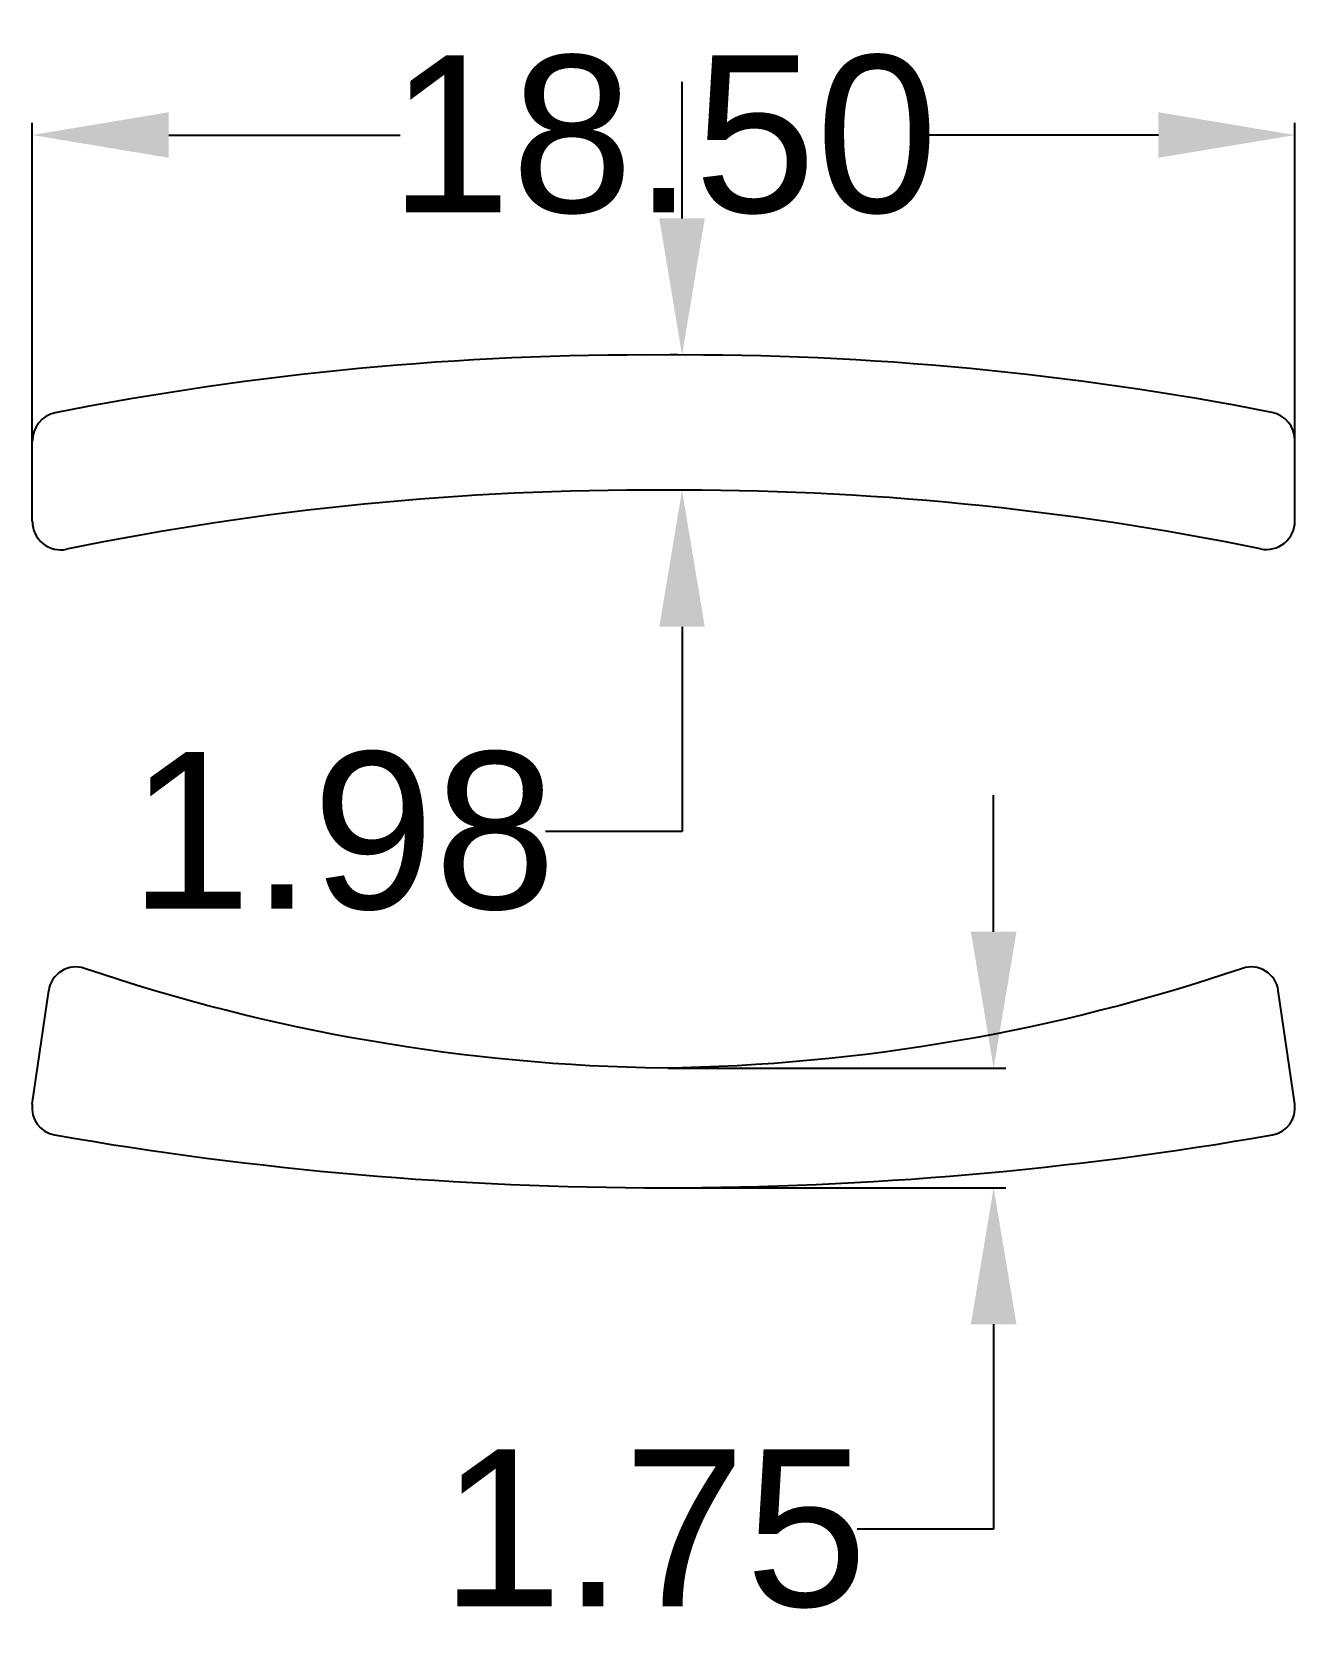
# Model space of a CAD drawing. Header units: millimetres. Extents: x 3107.9 to 3126.4, y 1641.9 to 1665.3.
import ezdxf

# ---------------------------------------------------------------- set-up
doc = ezdxf.new("R2010")
doc.units = ezdxf.units.MM
doc.styles.get("Standard").update_dxf_attribs({"font": 'arial.ttf'})
doc.dimstyles.new('Standard$0', dxfattribs={"dimtxt": 2.3, "dimasz": 2, "dimexe": 1, "dimexo": 1, "dimgap": 1, "dimtad": 0, "dimtih": 1, "dimtoh": 1, "dimdec": 1, "dimzin": 0, "dimdsep": 46, "dimtxsty": 'Standard', "dimcen": 0, "dimclrd": 4, "dimclre": 4, "dimclrt": 4, "dimadec": 1, "dimazin": 0, "dimtfac": 1, "dimtdec": 1, "dimtofl": 0, "dimtmove": 0, "dimatfit": 0, "dimfxl": 1, "dimtolj": 1, "dimtzin": 0, "dimarcsym": 0})

# ---------------------------------------------------------------- blocks, each defined once
blk = doc.blocks.new('*D5')
at = {"color": 0, "lineweight": -2, "transparency": 16777216}
for p, q in [((3107.869, 1658.205), (3107.869, 1663.984)), ((3126.369, 1658.205), (3126.369, 1663.984)), ((3109.869, 1663.804), (3113.261, 1663.804)), ((3124.369, 1663.804), (3120.978, 1663.804))]:
    blk.add_line(p, q, dxfattribs=at)
at = {"color": 0, "transparency": 16777216}
for points in [[(3109.869, 1664.138), (3109.869, 1663.471), (3107.869, 1663.804)], [(3124.369, 1664.138), (3124.369, 1663.471), (3126.369, 1663.804)]]:
    blk.add_solid(points, dxfattribs=at)
at = {"layer": 'Defpoints', "color": 0, "transparency": 16777216}
for p in [(3126.369, 1663.804), (3107.869, 1658.143), (3126.369, 1658.143)]:
    blk.add_point(p, dxfattribs=at)
at = {"color": 0, "lineweight": 9, "transparency": 16777216, "insert": (3117.119, 1663.804), "char_height": 2.3, "attachment_point": 5}
blk.add_mtext('\\A1;18.50', dxfattribs=at)
blk = doc.blocks.new('*D6')
at = {"color": 0, "lineweight": -2, "transparency": 16777216}
for p, q in [((3121.954, 1652.132), (3121.954, 1654.132)), ((3117.18, 1650.132), (3122.134, 1650.132)), ((3117.18, 1648.381), (3122.134, 1648.381)), ((3121.954, 1646.381), (3121.954, 1643.381)), ((3121.954, 1643.381), (3119.954, 1643.381))]:
    blk.add_line(p, q, dxfattribs=at)
at = {"color": 0, "transparency": 16777216}
for points in [[(3121.621, 1652.132), (3122.288, 1652.132), (3121.954, 1650.132)], [(3121.621, 1646.381), (3122.288, 1646.381), (3121.954, 1648.381)]]:
    blk.add_solid(points, dxfattribs=at)
at = {"layer": 'Defpoints', "color": 0, "transparency": 16777216}
for p in [(3117.117, 1650.132), (3117.117, 1648.381), (3121.954, 1648.381)]:
    blk.add_point(p, dxfattribs=at)
at = {"color": 0, "lineweight": 9, "transparency": 16777216, "insert": (3116.977, 1643.381), "char_height": 2.3, "attachment_point": 5}
blk.add_mtext('\\A1;1.75', dxfattribs=at)
blk = doc.blocks.new('*D7')
at = {"color": 0, "lineweight": -2, "transparency": 16777216}
for p, q in [((3117.389, 1662.582), (3117.389, 1664.582)), ((3117.327, 1660.582), (3117.209, 1660.582)), ((3117.326, 1658.601), (3117.209, 1658.601)), ((3117.389, 1656.601), (3117.389, 1653.601)), ((3117.389, 1653.601), (3115.389, 1653.601))]:
    blk.add_line(p, q, dxfattribs=at)
at = {"color": 0, "transparency": 16777216}
for points in [[(3117.056, 1662.582), (3117.722, 1662.582), (3117.389, 1660.582)], [(3117.056, 1656.601), (3117.722, 1656.601), (3117.389, 1658.601)]]:
    blk.add_solid(points, dxfattribs=at)
at = {"layer": 'Defpoints', "color": 0, "transparency": 16777216}
for p in [(3117.389, 1660.582), (3117.389, 1658.601), (3117.389, 1658.601)]:
    blk.add_point(p, dxfattribs=at)
at = {"color": 0, "lineweight": 9, "transparency": 16777216, "insert": (3112.418, 1653.601), "char_height": 2.3, "attachment_point": 5}
blk.add_mtext('\\A1;1.98', dxfattribs=at)

msp = doc.modelspace()

# ---------------------------------------------------------------- linework, layer by layer
for p, q in [((3107.869, 1658.143), (3107.869, 1659.325)), ((3126.369, 1658.152), (3126.369, 1659.328)), ((3107.869, 1649.606), (3108.11, 1651.272)), ((3126.365, 1649.606), (3126.124, 1651.272))]:
    msp.add_line(p, q)
msp.add_lwpolyline([(3125.6, 1651.594, -0.078172), (3117.117, 1650.132, -0.078172), (3108.634, 1651.594)], format="xyb")
for centre, radius, start, end in [((3116.879, 1615.81), 44.772, 89.6602, 101.1721), ((3117.389, 1615.828), 44.754, 78.8672, 90.3132), ((3108.287, 1659.325), 0.417, 101.4088, 180), ((3125.949, 1659.328), 0.42, 0, 78.8672), ((3116.88, 1616.387), 42.214, 89.6571, 101.6295), ((3117.385, 1616.387), 42.214, 78.4121, 90.3429), ((3108.287, 1658.143), 0.417, 180, 281.6295), ((3125.949, 1658.152), 0.42, 258.4121, 0), ((3108.506, 1651.215), 0.4, 71.2847, 171.771), ((3125.729, 1651.215), 0.4, 8.229, 108.7153), ((3108.265, 1649.549), 0.4, 171.771, 260.0838), ((3125.969, 1649.549), 0.4, 279.9162, 8.229), ((3117.117, 1700.185), 51.804, 260.0838, 279.9162)]:
    msp.add_arc(centre, radius, start, end)

# ---------------------------------------------------------------- dimensions: what is measured, and where the dimension line sits
at = {"color": 3, "lineweight": 9}
dim = msp.add_linear_dim(base=(3126.369, 1663.804), p1=(3107.869, 1658.143), p2=(3126.369, 1658.143), dimstyle='Standard$0', override={"dimexe": 0.18, "dimexo": 0.0625, "dimgap": 0.09, "dimdec": 2, "dimcen": 0.09, "dimclrd": 0, "dimclre": 0, "dimclrt": 0, "dimtdec": 2, "dimatfit": 3, "dimfxl": 1.25}, dxfattribs=at)
dim.commit()
dim.dimension.update_dxf_attribs({"geometry": '*D5', "text_midpoint": (3117.119, 1663.804)})
for base, p1, p2, picture, middle in [((3117.389, 1658.601), (3117.389, 1660.582), (3117.389, 1658.601), '*D7', (3112.418, 1653.601)), ((3121.954, 1648.381), (3117.117, 1650.132), (3117.117, 1648.381), '*D6', (3116.977, 1643.381))]:
    dim = msp.add_linear_dim(base=base, p1=p1, p2=p2, angle=90, dimstyle='Standard$0', override={"dimexe": 0.18, "dimexo": 0.0625, "dimgap": 0.09, "dimdec": 2, "dimcen": 0.09, "dimclrd": 0, "dimclre": 0, "dimclrt": 0, "dimtdec": 2, "dimatfit": 3, "dimfxl": 1.25}, dxfattribs=at)
    dim.commit()
    dim.dimension.update_dxf_attribs({"geometry": picture, "text_midpoint": middle, "dimtype": 160})

doc.saveas('drawing.dxf')
